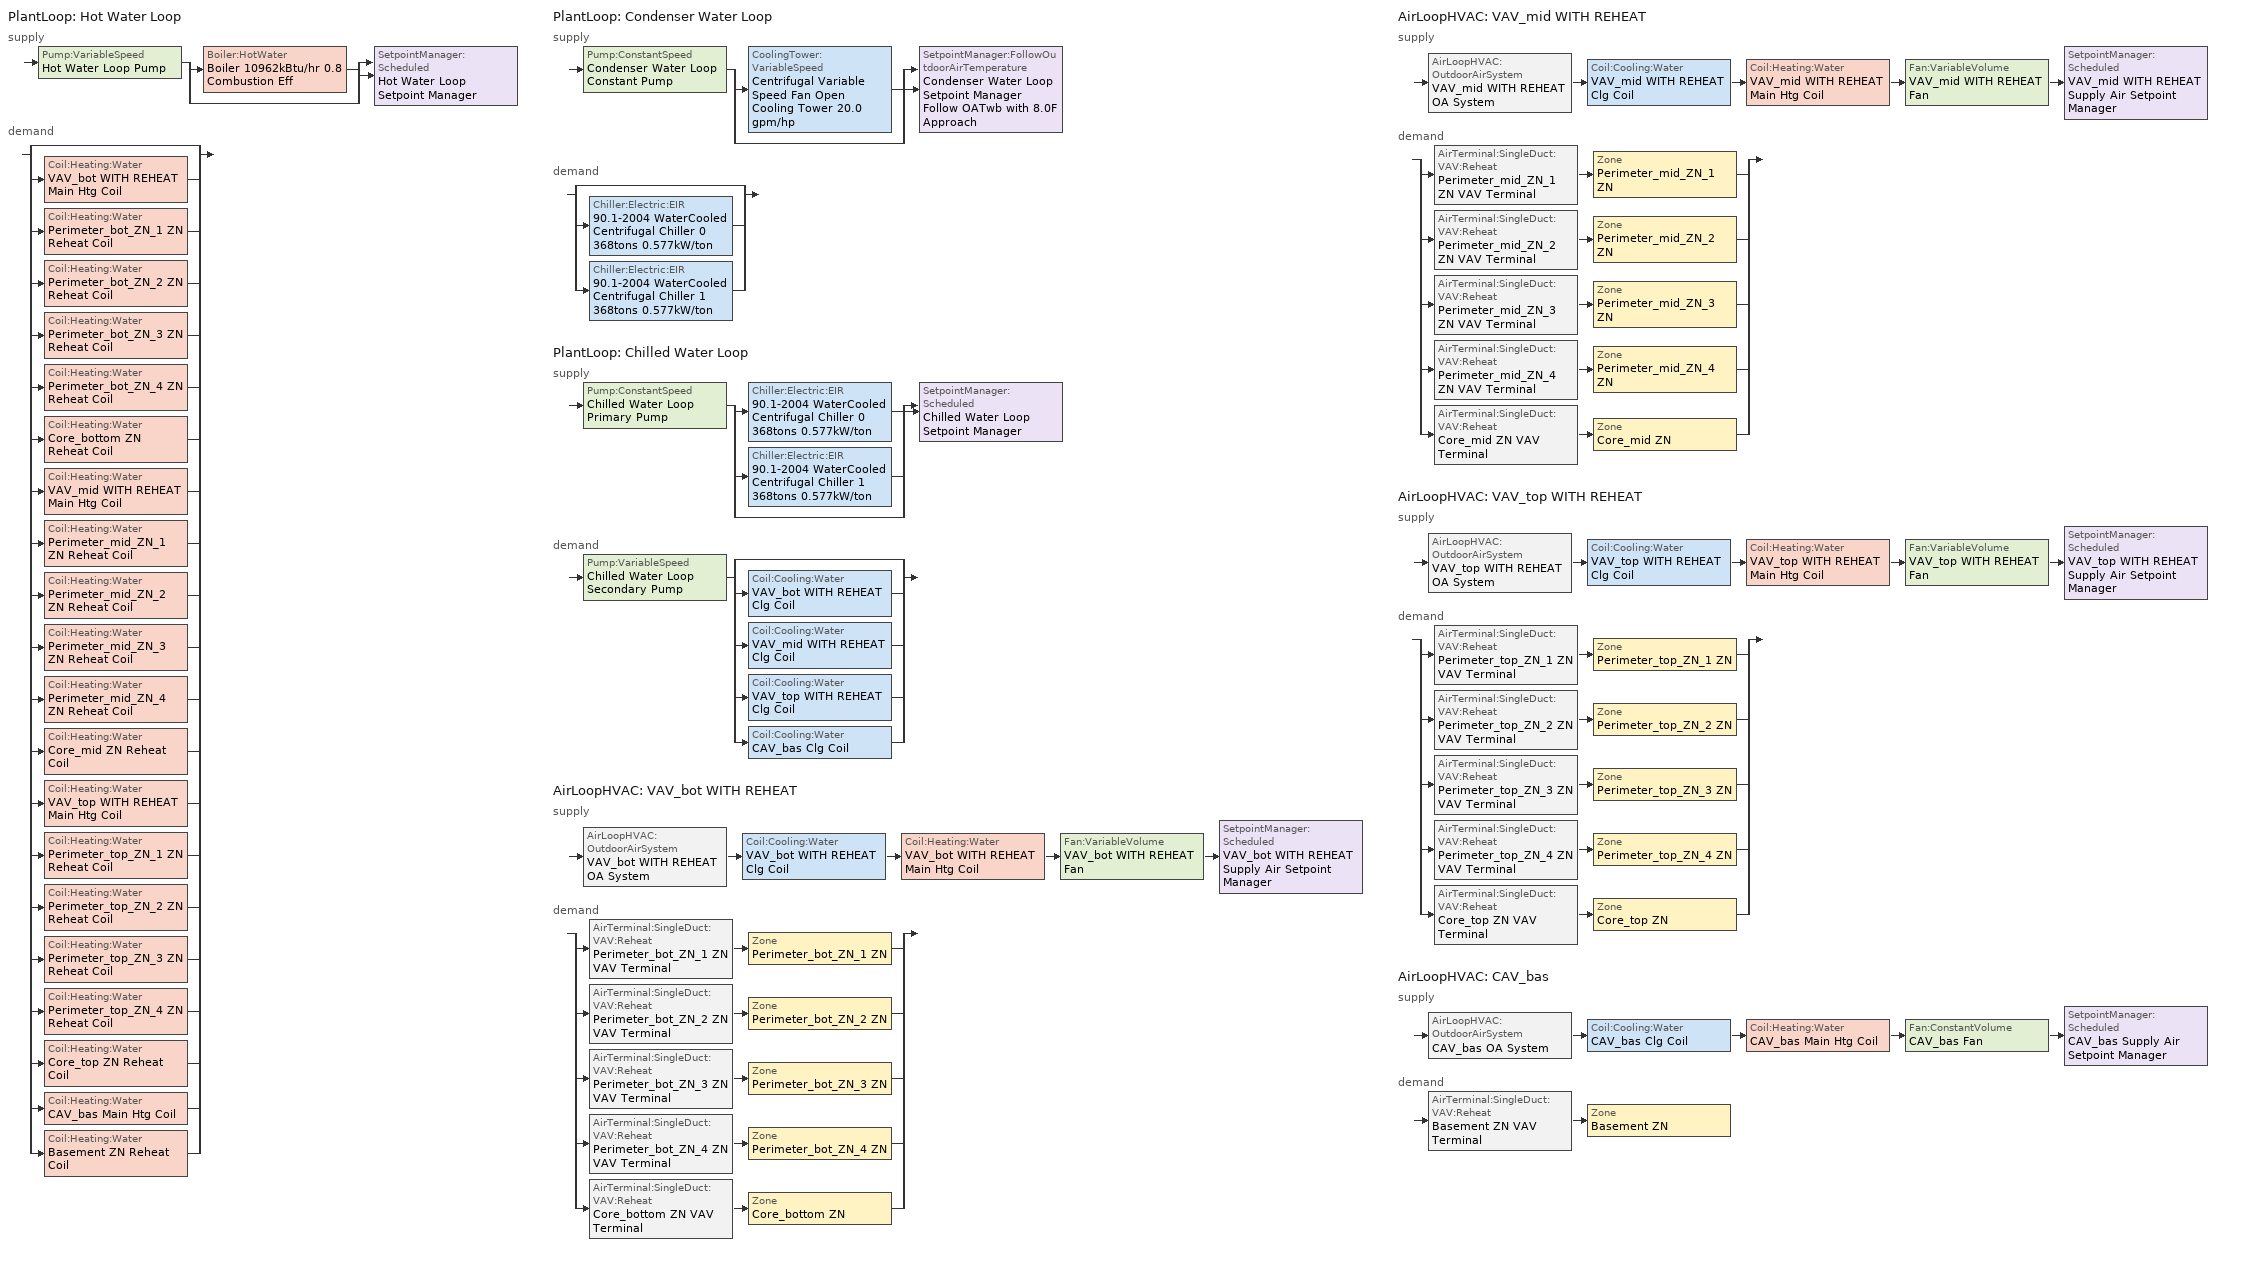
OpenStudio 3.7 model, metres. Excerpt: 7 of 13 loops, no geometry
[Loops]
PlantLoop 'Hot Water Loop'
 supply: Pump:VariableSpeed 'Hot Water Loop Pump' > split
  | Boiler:HotWater 'Boiler 10962kBtu/hr 0.8 Combustion Eff'
  | bypass
  join > SetpointManager:Scheduled 'Hot Water Loop Setpoint Manager'
 demand: split
  | bypass
  | Coil:Heating:Water 'VAV_bot WITH REHEAT Main Htg Coil'
  | Coil:Heating:Water 'Perimeter_bot_ZN_1 ZN Reheat Coil'
  | Coil:Heating:Water 'Perimeter_bot_ZN_2 ZN Reheat Coil'
  | Coil:Heating:Water 'Perimeter_bot_ZN_3 ZN Reheat Coil'
  | Coil:Heating:Water 'Perimeter_bot_ZN_4 ZN Reheat Coil'
  | Coil:Heating:Water 'Core_bottom ZN Reheat Coil'
  | Coil:Heating:Water 'VAV_mid WITH REHEAT Main Htg Coil'
  | Coil:Heating:Water 'Perimeter_mid_ZN_1 ZN Reheat Coil'
  | Coil:Heating:Water 'Perimeter_mid_ZN_2 ZN Reheat Coil'
  | Coil:Heating:Water 'Perimeter_mid_ZN_3 ZN Reheat Coil'
  | Coil:Heating:Water 'Perimeter_mid_ZN_4 ZN Reheat Coil'
  | Coil:Heating:Water 'Core_mid ZN Reheat Coil'
  | Coil:Heating:Water 'VAV_top WITH REHEAT Main Htg Coil'
  | Coil:Heating:Water 'Perimeter_top_ZN_1 ZN Reheat Coil'
  | Coil:Heating:Water 'Perimeter_top_ZN_2 ZN Reheat Coil'
  | Coil:Heating:Water 'Perimeter_top_ZN_3 ZN Reheat Coil'
  | Coil:Heating:Water 'Perimeter_top_ZN_4 ZN Reheat Coil'
  | Coil:Heating:Water 'Core_top ZN Reheat Coil'
  | Coil:Heating:Water 'CAV_bas Main Htg Coil'
  | Coil:Heating:Water 'Basement ZN Reheat Coil'
PlantLoop 'Condenser Water Loop'
 supply: Pump:ConstantSpeed 'Condenser Water Loop Constant Pump' > split
  | CoolingTower:VariableSpeed 'Centrifugal Variable Speed Fan Open Cooling Tower 20.0 gpm/hp'
  | bypass
  join > SetpointManager:FollowOutdoorAirTemperature 'Condenser Water Loop Setpoint Manager Follow OATwb with 8.0F Approach'
 demand: split
  | bypass
  | Chiller:Electric:EIR '90.1-2004 WaterCooled  Centrifugal Chiller 0 368tons 0.577kW/ton'
  | Chiller:Electric:EIR '90.1-2004 WaterCooled  Centrifugal Chiller 1 368tons 0.577kW/ton'
PlantLoop 'Chilled Water Loop'
 supply: Pump:ConstantSpeed 'Chilled Water Loop Primary Pump' > split
  | Chiller:Electric:EIR '90.1-2004 WaterCooled  Centrifugal Chiller 0 368tons 0.577kW/ton'
  | Chiller:Electric:EIR '90.1-2004 WaterCooled  Centrifugal Chiller 1 368tons 0.577kW/ton'
  | bypass
  join > SetpointManager:Scheduled 'Chilled Water Loop Setpoint Manager'
 demand: Pump:VariableSpeed 'Chilled Water Loop Secondary Pump' > split
  | bypass
  | Coil:Cooling:Water 'VAV_bot WITH REHEAT Clg Coil'
  | Coil:Cooling:Water 'VAV_mid WITH REHEAT Clg Coil'
  | Coil:Cooling:Water 'VAV_top WITH REHEAT Clg Coil'
  | Coil:Cooling:Water 'CAV_bas Clg Coil'
AirLoopHVAC 'VAV_bot WITH REHEAT'
 supply: AirLoopHVAC:OutdoorAirSystem 'VAV_bot WITH REHEAT OA System' > Coil:Cooling:Water 'VAV_bot WITH REHEAT Clg Coil' > Coil:Heating:Water 'VAV_bot WITH REHEAT Main Htg Coil' > Fan:VariableVolume 'VAV_bot WITH REHEAT Fan' > SetpointManager:Scheduled 'VAV_bot WITH REHEAT Supply Air Setpoint Manager'
 demand: split
  | AirTerminal:SingleDuct:VAV:Reheat 'Perimeter_bot_ZN_1 ZN VAV Terminal' > Zone 'Perimeter_bot_ZN_1 ZN'
  | AirTerminal:SingleDuct:VAV:Reheat 'Perimeter_bot_ZN_2 ZN VAV Terminal' > Zone 'Perimeter_bot_ZN_2 ZN'
  | AirTerminal:SingleDuct:VAV:Reheat 'Perimeter_bot_ZN_3 ZN VAV Terminal' > Zone 'Perimeter_bot_ZN_3 ZN'
  | AirTerminal:SingleDuct:VAV:Reheat 'Perimeter_bot_ZN_4 ZN VAV Terminal' > Zone 'Perimeter_bot_ZN_4 ZN'
  | AirTerminal:SingleDuct:VAV:Reheat 'Core_bottom ZN VAV Terminal' > Zone 'Core_bottom ZN'
AirLoopHVAC 'VAV_mid WITH REHEAT'
 supply: AirLoopHVAC:OutdoorAirSystem 'VAV_mid WITH REHEAT OA System' > Coil:Cooling:Water 'VAV_mid WITH REHEAT Clg Coil' > Coil:Heating:Water 'VAV_mid WITH REHEAT Main Htg Coil' > Fan:VariableVolume 'VAV_mid WITH REHEAT Fan' > SetpointManager:Scheduled 'VAV_mid WITH REHEAT Supply Air Setpoint Manager'
 demand: split
  | AirTerminal:SingleDuct:VAV:Reheat 'Perimeter_mid_ZN_1 ZN VAV Terminal' > Zone 'Perimeter_mid_ZN_1 ZN'
  | AirTerminal:SingleDuct:VAV:Reheat 'Perimeter_mid_ZN_2 ZN VAV Terminal' > Zone 'Perimeter_mid_ZN_2 ZN'
  | AirTerminal:SingleDuct:VAV:Reheat 'Perimeter_mid_ZN_3 ZN VAV Terminal' > Zone 'Perimeter_mid_ZN_3 ZN'
  | AirTerminal:SingleDuct:VAV:Reheat 'Perimeter_mid_ZN_4 ZN VAV Terminal' > Zone 'Perimeter_mid_ZN_4 ZN'
  | AirTerminal:SingleDuct:VAV:Reheat 'Core_mid ZN VAV Terminal' > Zone 'Core_mid ZN'
AirLoopHVAC 'VAV_top WITH REHEAT'
 supply: AirLoopHVAC:OutdoorAirSystem 'VAV_top WITH REHEAT OA System' > Coil:Cooling:Water 'VAV_top WITH REHEAT Clg Coil' > Coil:Heating:Water 'VAV_top WITH REHEAT Main Htg Coil' > Fan:VariableVolume 'VAV_top WITH REHEAT Fan' > SetpointManager:Scheduled 'VAV_top WITH REHEAT Supply Air Setpoint Manager'
 demand: split
  | AirTerminal:SingleDuct:VAV:Reheat 'Perimeter_top_ZN_1 ZN VAV Terminal' > Zone 'Perimeter_top_ZN_1 ZN'
  | AirTerminal:SingleDuct:VAV:Reheat 'Perimeter_top_ZN_2 ZN VAV Terminal' > Zone 'Perimeter_top_ZN_2 ZN'
  | AirTerminal:SingleDuct:VAV:Reheat 'Perimeter_top_ZN_3 ZN VAV Terminal' > Zone 'Perimeter_top_ZN_3 ZN'
  | AirTerminal:SingleDuct:VAV:Reheat 'Perimeter_top_ZN_4 ZN VAV Terminal' > Zone 'Perimeter_top_ZN_4 ZN'
  | AirTerminal:SingleDuct:VAV:Reheat 'Core_top ZN VAV Terminal' > Zone 'Core_top ZN'
AirLoopHVAC 'CAV_bas'
 supply: AirLoopHVAC:OutdoorAirSystem 'CAV_bas OA System' > Coil:Cooling:Water 'CAV_bas Clg Coil' > Coil:Heating:Water 'CAV_bas Main Htg Coil' > Fan:ConstantVolume 'CAV_bas Fan' > SetpointManager:Scheduled 'CAV_bas Supply Air Setpoint Manager'
 demand: AirTerminal:SingleDuct:VAV:Reheat 'Basement ZN VAV Terminal' > Zone 'Basement ZN'
[Sizing:Zone] Zone Cooling Design Supply Air Temperature Input Method=SupplyAirTemperature; Zone Cooling Design Supply Air Temperature {C}=12.7778; Zone Cooling Design Supply Air Temperature Difference {deltaC}=11.11; Zone Heating Design Supply Air Temperature Input Method=SupplyAirTemperature; Zone Heating Design Supply Air Temperature {C}=40; Zone Heating Design Supply Air Temperature Difference {deltaC}=11.11; Zone Cooling Design Supply Air Humidity Ratio {kg-H2O/kg-air}=0.0085; Zone Heating Design Supply Air Humidity Ratio {kg-H2O/kg-air}=0.008; Cooling Design Air Flow Method=DesignDayWithLimit; Heating Design Air Flow Method=DesignDay; Account for Dedicated Outdoor Air System=No; Dedicated Outdoor Air System Control Strategy=NeutralSupplyAir; Dedicated Outdoor Air Low Setpoint Temperature for Design {C}=autosize; Dedicated Outdoor Air High Setpoint Temperature for Design {C}=autosize; Zone Load Sizing Method=Sensible Load Only No Latent Load; Zone Latent Cooling Design Supply Air Humidity Ratio Input Method=HumidityRatioDifference; Zone Cooling Design Supply Air Humidity Ratio Difference {kgWater/kgDryAir}=0.005; Zone Latent Heating Design Supply Air Humidity Ratio Input Method=HumidityRatioDifference; Zone Humidification Design Supply Air Humidity Ratio Difference {kgWater/kgDryAir}=0.005; Design Minimum Zone Ventilation Efficiency=0.6
Core_bottom ZN; Core_mid ZN; Core_top ZN; Perimeter_bot_ZN_1 ZN; Perimeter_bot_ZN_2 ZN; Perimeter_bot_ZN_3 ZN; Perimeter_bot_ZN_4 ZN; Perimeter_mid_ZN_1 ZN; Perimeter_mid_ZN_2 ZN; Perimeter_mid_ZN_3 ZN; Perimeter_mid_ZN_4 ZN; Perimeter_top_ZN_1 ZN; Perimeter_top_ZN_2 ZN; Perimeter_top_ZN_3 ZN; Perimeter_top_ZN_4 ZN
[Zone equipment]
Basement ZN: Basement ZN VAV Terminal
Core_bottom ZN: Core_bottom ZN VAV Terminal
Core_mid ZN: Core_mid ZN VAV Terminal
Core_top ZN: Core_top ZN VAV Terminal
Perimeter_bot_ZN_1 ZN: Perimeter_bot_ZN_1 ZN VAV Terminal
Perimeter_bot_ZN_2 ZN: Perimeter_bot_ZN_2 ZN VAV Terminal
Perimeter_bot_ZN_3 ZN: Perimeter_bot_ZN_3 ZN VAV Terminal
Perimeter_bot_ZN_4 ZN: Perimeter_bot_ZN_4 ZN VAV Terminal
Perimeter_mid_ZN_1 ZN: Perimeter_mid_ZN_1 ZN VAV Terminal
Perimeter_mid_ZN_2 ZN: Perimeter_mid_ZN_2 ZN VAV Terminal
Perimeter_mid_ZN_3 ZN: Perimeter_mid_ZN_3 ZN VAV Terminal
Perimeter_mid_ZN_4 ZN: Perimeter_mid_ZN_4 ZN VAV Terminal
Perimeter_top_ZN_1 ZN: Perimeter_top_ZN_1 ZN VAV Terminal
Perimeter_top_ZN_2 ZN: Perimeter_top_ZN_2 ZN VAV Terminal
Perimeter_top_ZN_3 ZN: Perimeter_top_ZN_3 ZN VAV Terminal
Perimeter_top_ZN_4 ZN: Perimeter_top_ZN_4 ZN VAV Terminal
[PlantLoop] Glycol Concentration=0; Plant Loop Volume {m3}=Autocalculate; Load Distribution Scheme=Optimal
Name | Fluid Type | Minimum Loop Temperature {C} | Maximum Loop Temperature {C} | Common Pipe Simulation
Hot Water Loop | Water | 10
Condenser Water Loop |  | 5 | 80
Chilled Water Loop |  | 1 | 40 | CommonPipe
[Sizing:Plant]
Name | Loop Type | Design Loop Exit Temperature {C} | Loop Design Temperature Difference {deltaC} | Sizing Option | Zone Timesteps in Averaging Window | Coincident Sizing Factor Mode
Hot Water Loop | Heating | 82.2222 | 11.1111 | NonCoincident | 1 | None
Condenser Water Loop | Condenser | 29.4444 | 5.55556 | Coincident | 6 | GlobalCoolingSizingFactor
Chilled Water Loop | Cooling | 6.66667 | 5.61111 | NonCoincident | 1 | None
[SetpointManager:Scheduled] Control Variable=Temperature
Name | Schedule | Setpoint Node or NodeList
Hot Water Loop Setpoint Manager | Hot Water Loop Temp - 180F | Hot Water Loop Supply Outlet Node
Chilled Water Loop Setpoint Manager | Chilled Water Loop Temp - 44F | Chilled Water Loop Supply Outlet Node
VAV_bot WITH REHEAT Supply Air Setpoint Manager | Supply Air Temp - 55.0F | VAV_bot WITH REHEAT Supply Outlet Node
VAV_mid WITH REHEAT Supply Air Setpoint Manager | Supply Air Temp - 55.0F | VAV_mid WITH REHEAT Supply Outlet Node
VAV_top WITH REHEAT Supply Air Setpoint Manager | Supply Air Temp - 55.0F | VAV_top WITH REHEAT Supply Outlet Node
CAV_bas Supply Air Setpoint Manager | Supply Air Temp - 55.0F | CAV_bas Supply Outlet Node
[Pump:VariableSpeed] Motor Efficiency=0.924; Coefficient 1 of the Part Load Performance Curve=0; Coefficient 2 of the Part Load Performance Curve=3.2485; Coefficient 3 of the Part Load Performance Curve=-4.7443; Coefficient 4 of the Part Load Performance Curve=2.5294; Pump Control Type=Intermittent; Skin Loss Radiative Fraction=0.5; Design Power Sizing Method=PowerPerFlowPerPressure; Design Electric Power per Unit Flow Rate {W/(m3/s)}=348701.1; Design Shaft Power per Unit Flow Rate per Unit Head {W-s/m3-Pa}=1.28205; Design Minimum Flow Rate Fraction=0
Name | Rated Pump Head {Pa} | Fraction of Motor Inefficiencies to Fluid Stream
Hot Water Loop Pump | 179344
Chilled Water Loop Secondary Pump | 134508 | 0
[Boiler:HotWater]
Boiler 10962kBtu/hr 0.8 Combustion Eff: Fuel Type=NaturalGas; Nominal Thermal Efficiency=0.793; Efficiency Curve Temperature Evaluation Variable=LeavingBoiler; Normalized Boiler Efficiency Curve=Boiler with No Minimum Turndown; Minimum Part Load Ratio=0; Maximum Part Load Ratio=1.2; Optimum Part Load Ratio=1; Water Outlet Upper Temperature Limit {C}=95; Boiler Flow Mode=LeavingSetpointModulated; On Cycle Parasitic Electric Load {W}=0; Off Cycle Parasitic Fuel Load {W}=0; Sizing Factor=1
[SetpointManager:FollowOutdoorAirTemperature]
Condenser Water Loop Setpoint Manager Follow OATwb with 8.0F Approach: Control Variable=Temperature; Reference Temperature Type=OutdoorAirWetBulb; Offset Temperature Difference {deltaC}=4.44444; Maximum Setpoint Temperature {C}=29.4444; Minimum Setpoint Temperature {C}=21.1111; Setpoint Node or NodeList=Condenser Water Loop Supply Outlet Node
[Pump:ConstantSpeed] Rated Flow Rate {m3/s}=autosize; Rated Power Consumption {W}=autosize; Fraction of Motor Inefficiencies to Fluid Stream=0; Pump Control Type=Intermittent; Design Power Sizing Method=PowerPerFlowPerPressure; Design Electric Power per Unit Flow Rate {W/(m3/s)}=348701.1; Design Shaft Power per Unit Flow Rate per Unit Head {W-s/m3-Pa}=1.28205
Name | Rated Pump Head {Pa} | Motor Efficiency
Condenser Water Loop Constant Pump | 148557 | 0.93
Chilled Water Loop Primary Pump | 44836 | 0.895
[CoolingTower:VariableSpeed]
Centrifugal Variable Speed Fan Open Cooling Tower 20.0 gpm/hp: Model Type=CoolToolsCrossFlow; Design Inlet Air Wet-Bulb Temperature {C}=25; Design Approach Temperature {deltaC}=4.44444; Design Range Temperature {deltaC}=5.55556; Design Water Flow Rate {m3/s}=autosize; Design Air Flow Rate {m3/s}=autosize; Design Fan Power {W}=83081.9; Fan Power Ratio Function of Air Flow Rate Ratio Curve=VSD-TWR-FAN-FPLR; Minimum Air Flow Rate Ratio=0.2; Fraction of Tower Capacity in Free Convection Regime=0.125; Basin Heater Capacity {W/K}=0; Basin Heater Setpoint Temperature {C}=2; Evaporation Loss Mode=SaturatedExit; Evaporation Loss Factor {percent/K}=0.2; Drift Loss Percent {percent}=0.008; Blowdown Calculation Mode=ConcentrationRatio; Blowdown Concentration Ratio=3; Number of Cells=2; Sizing Factor=1
[Chiller:Electric:EIR] Reference Capacity {W}=Autosize; Reference COP {W/W}=6.1; Reference Leaving Chilled Water Temperature {C}=6.66667; Reference Entering Condenser Fluid Temperature {C}=35; Reference Chilled Water Flow Rate {m3/s}=Autosize; Cooling Capacity Function of Temperature Curve=WaterCooled_Centrifugal_Chiller_GT150_2004_CAPFT; Electric Input to Cooling Output Ratio Function of Temperature Curve=WaterCooled_Centrifugal_Chiller_GT150_2004_EIRFT; Electric Input to Cooling Output Ratio Function of Part Load Ratio Curve=ChlrWtrCentPathAAllEIRRatio_fQRatio; Minimum Part Load Ratio=0.15; Maximum Part Load Ratio=1; Optimum Part Load Ratio=1; Minimum Unloading Ratio=0.25; Condenser Type=WaterCooled; Leaving Chilled Water Lower Temperature Limit {C}=2.22222; Chiller Flow Mode=ConstantFlow; Design Heat Recovery Water Flow Rate {m3/s}=Autosize; Sizing Factor=0.5; Basin Heater Capacity {W/K}=0; Basin Heater Setpoint Temperature {C}=10; Condenser Heat Recovery Relative Capacity Fraction=1
90.1-2004 WaterCooled  Centrifugal Chiller 0 368tons 0.577kW/ton; 90.1-2004 WaterCooled  Centrifugal Chiller 1 368tons 0.577kW/ton
[AirLoopHVAC] Availability Schedule=OfficeLarge HVACOperationSchd; Design Supply Air Flow Rate {m3/s}=autosize; Design Return Air Flow Fraction of Supply Air Flow=1
VAV_bot WITH REHEAT; VAV_mid WITH REHEAT; VAV_top WITH REHEAT; CAV_bas
[Sizing:System] Type of Load to Size On=Sensible; Preheat Design Temperature {C}=7.22222; Preheat Design Humidity Ratio {kg-H2O/kg-Air}=0.008; Precool Design Temperature {C}=12.7778; Precool Design Humidity Ratio {kg-H2O/kg-Air}=0.008; Central Cooling Design Supply Air Temperature {C}=12.7778; Sizing Option=Coincident; 100% Outdoor Air in Cooling=No; 100% Outdoor Air in Heating=No; Central Cooling Design Supply Air Humidity Ratio {kg-H2O/kg-Air}=0.0085; Central Heating Design Supply Air Humidity Ratio {kg-H2O/kg-Air}=0.008; Cooling Design Air Flow Method=DesignDay; Heating Design Air Flow Method=DesignDay; System Outdoor Air Method=ZoneSum; Zone Maximum Outdoor Air Fraction=1; Cooling Supply Air Flow Rate Per Floor Area {m3/s-m2}=0.00996765; Cooling Fraction of Autosized Cooling Supply Air Flow Rate=1; Cooling Supply Air Flow Rate Per Unit Cooling Capacity {m3/s-W}=3.94755e-05; Heating Supply Air Flow Rate Per Floor Area {m3/s-m2}=0.00996765; Heating Fraction of Autosized Heating Supply Air Flow Rate=1; Heating Fraction of Autosized Cooling Supply Air Flow Rate=1; Heating Supply Air Flow Rate Per Unit Heating Capacity {m3/s-W}=3.15882e-05; Cooling Design Capacity Method=CoolingDesignCapacity; Cooling Design Capacity {W}=autosize; Cooling Design Capacity Per Floor Area {W/m2}=234.7; Fraction of Autosized Cooling Design Capacity=1; Heating Design Capacity Method=HeatingDesignCapacity; Heating Design Capacity {W}=autosize; Heating Design Capacity Per Floor Area {W/m2}=157; Fraction of Autosized Heating Design Capacity=1; Central Cooling Capacity Control Method=OnOff; Occupant Diversity=autosize
Name | Design Outdoor Air Flow Rate {m3/s} | Central Heating Maximum System Air Flow Ratio | Central Heating Design Supply Air Temperature {C}
VAV_bot WITH REHEAT; VAV_top WITH REHEAT | 2.98611 | 0.3 | 12.7778
VAV_mid WITH REHEAT | 29.8611 | 0.3 | 12.7778
CAV_bas | Autosize | 1 | 16.6667
[Fan:VariableVolume] Availability Schedule=Always On Discrete; Pressure Rise {Pa}=1389.92; Maximum Flow Rate {m3/s}=Autosize; Fan Power Minimum Flow Rate Input Method=Fraction; Fan Power Minimum Flow Fraction=0.25; Fan Power Minimum Air Flow Rate {m3/s}=0; Motor In Airstream Fraction=1; Fan Power Coefficient 1=0.04076; Fan Power Coefficient 2=0.0881; Fan Power Coefficient 3=-0.0729; Fan Power Coefficient 4=0.9437; Fan Power Coefficient 5=0
Name | Fan Total Efficiency | Motor Efficiency
VAV_bot WITH REHEAT Fan | 0.6045 | 0.93
VAV_mid WITH REHEAT Fan | 0.6175 | 0.95
VAV_top WITH REHEAT Fan | 0.6006 | 0.924
[Coil:Heating:Water] Availability Schedule=Always On Discrete; Rated Inlet Water Temperature {C}=82.2222; Rated Outlet Water Temperature {C}=71.1111
Name | Rated Inlet Air Temperature {C} | Rated Outlet Air Temperature {C}
VAV_bot WITH REHEAT Main Htg Coil; VAV_mid WITH REHEAT Main Htg Coil; VAV_top WITH REHEAT Main Htg Coil | 7.22222 | 12.7778
Perimeter_bot_ZN_1 ZN Reheat Coil; Perimeter_bot_ZN_2 ZN Reheat Coil; Perimeter_bot_ZN_3 ZN Reheat Coil; Perimeter_bot_ZN_4 ZN Reheat Coil; Core_bottom ZN Reheat Coil; Perimeter_mid_ZN_1 ZN Reheat Coil; Perimeter_mid_ZN_2 ZN Reheat Coil; Perimeter_mid_ZN_3 ZN Reheat Coil; Perimeter_mid_ZN_4 ZN Reheat Coil; Core_mid ZN Reheat Coil; Perimeter_top_ZN_1 ZN Reheat Coil; Perimeter_top_ZN_2 ZN Reheat Coil; Perimeter_top_ZN_3 ZN Reheat Coil; Perimeter_top_ZN_4 ZN Reheat Coil; Core_top ZN Reheat Coil | 12.7778 | 40
CAV_bas Main Htg Coil | 7.22222 | 16.6667
Basement ZN Reheat Coil | 16.6667 | 50
[Controller:WaterCoil] Minimum Actuated Flow {m3/s}=0
Name | Water Coil | Action | Controller Convergence Tolerance {deltaC}
VAV_bot WITH REHEAT Main Htg Coil Controller | VAV_bot WITH REHEAT Main Htg Coil | Normal | 0.0001
VAV_bot WITH REHEAT Clg Coil Controller | VAV_bot WITH REHEAT Clg Coil | Reverse
Perimeter_bot_ZN_1 ZN Reheat Coil Controller | Perimeter_bot_ZN_1 ZN Reheat Coil | Normal | 0.0001
Perimeter_bot_ZN_2 ZN Reheat Coil Controller | Perimeter_bot_ZN_2 ZN Reheat Coil | Normal | 0.0001
Perimeter_bot_ZN_3 ZN Reheat Coil Controller | Perimeter_bot_ZN_3 ZN Reheat Coil | Normal | 0.0001
Perimeter_bot_ZN_4 ZN Reheat Coil Controller | Perimeter_bot_ZN_4 ZN Reheat Coil | Normal | 0.0001
Core_bottom ZN Reheat Coil Controller | Core_bottom ZN Reheat Coil | Normal | 0.0001
VAV_mid WITH REHEAT Main Htg Coil Controller | VAV_mid WITH REHEAT Main Htg Coil | Normal | 0.0001
VAV_mid WITH REHEAT Clg Coil Controller | VAV_mid WITH REHEAT Clg Coil | Reverse
Perimeter_mid_ZN_1 ZN Reheat Coil Controller | Perimeter_mid_ZN_1 ZN Reheat Coil | Normal | 0.0001
Perimeter_mid_ZN_2 ZN Reheat Coil Controller | Perimeter_mid_ZN_2 ZN Reheat Coil | Normal | 0.0001
Perimeter_mid_ZN_3 ZN Reheat Coil Controller | Perimeter_mid_ZN_3 ZN Reheat Coil | Normal | 0.0001
Perimeter_mid_ZN_4 ZN Reheat Coil Controller | Perimeter_mid_ZN_4 ZN Reheat Coil | Normal | 0.0001
Core_mid ZN Reheat Coil Controller | Core_mid ZN Reheat Coil | Normal | 0.0001
VAV_top WITH REHEAT Main Htg Coil Controller | VAV_top WITH REHEAT Main Htg Coil | Normal | 0.0001
VAV_top WITH REHEAT Clg Coil Controller | VAV_top WITH REHEAT Clg Coil | Reverse
Perimeter_top_ZN_1 ZN Reheat Coil Controller | Perimeter_top_ZN_1 ZN Reheat Coil | Normal | 0.0001
Perimeter_top_ZN_2 ZN Reheat Coil Controller | Perimeter_top_ZN_2 ZN Reheat Coil | Normal | 0.0001
Perimeter_top_ZN_3 ZN Reheat Coil Controller | Perimeter_top_ZN_3 ZN Reheat Coil | Normal | 0.0001
Perimeter_top_ZN_4 ZN Reheat Coil Controller | Perimeter_top_ZN_4 ZN Reheat Coil | Normal | 0.0001
Core_top ZN Reheat Coil Controller | Core_top ZN Reheat Coil | Normal | 0.0001
CAV_bas Main Htg Coil Controller | CAV_bas Main Htg Coil | Normal | 0.0001
CAV_bas Clg Coil Controller | CAV_bas Clg Coil | Reverse
Basement ZN Reheat Coil Controller | Basement ZN Reheat Coil | Normal | 0.0001
[Coil:Cooling:Water] Availability Schedule=Always On Discrete; Design Inlet Water Temperature {C}=Autosize; Heat Exchanger Configuration=CrossFlow
VAV_bot WITH REHEAT Clg Coil; VAV_mid WITH REHEAT Clg Coil; VAV_top WITH REHEAT Clg Coil; CAV_bas Clg Coil
[Controller:OutdoorAir] Minimum Outdoor Air Flow Rate {m3/s}=autosize; Maximum Outdoor Air Flow Rate {m3/s}=Autosize; Economizer Control Type=NoEconomizer; Economizer Control Action Type=ModulateFlow; Economizer Maximum Limit Dry-Bulb Temperature {C}=12.7778; Economizer Maximum Limit Enthalpy {J/kg}=64000; Lockout Type=LockoutWithHeating; Minimum Limit Type=FixedMinimum; High Humidity Control=No; Heat Recovery Bypass Control Type=BypassWhenWithinEconomizerLimits; Economizer Operation Staging=InterlockedWithMechanicalCooling
Name | Minimum Outdoor Air Schedule | Controller Mechanical Ventilation | Minimum Fraction of Outdoor Air Schedule
VAV_bot WITH REHEAT OA Controller | OfficeLarge MinOA_MotorizedDamper_Sched | VAV_bot WITH REHEAT Vent Controller
VAV_mid WITH REHEAT OA Controller | OfficeLarge MinOA_MotorizedDamper_Sched | VAV_mid WITH REHEAT Vent Controller
VAV_top WITH REHEAT OA Controller | OfficeLarge MinOA_MotorizedDamper_Sched | VAV_top WITH REHEAT Vent Controller
CAV_bas OA Controller | OfficeLarge HVACOperationSchd | CAV_bas Vent Controller | OfficeLarge MinOA_MotorizedDamper_Sched
[Controller:MechanicalVentilation] Availability Schedule=Always On Discrete; System Outdoor Air Method=ZoneSum
VAV_bot WITH REHEAT Vent Controller; VAV_mid WITH REHEAT Vent Controller; VAV_top WITH REHEAT Vent Controller; CAV_bas Vent Controller
[AirLoopHVAC:OutdoorAirSystem]
Name | Controller
VAV_bot WITH REHEAT OA System | VAV_bot WITH REHEAT OA Controller
VAV_mid WITH REHEAT OA System | VAV_mid WITH REHEAT OA Controller
VAV_top WITH REHEAT OA System | VAV_top WITH REHEAT OA Controller
CAV_bas OA System | CAV_bas OA Controller
[AirTerminal:SingleDuct:VAV:Reheat] Availability Schedule=Always On Discrete; Maximum Air Flow Rate {m3/s}=AutoSize; Zone Minimum Air Flow Input Method=Constant; Fixed Minimum Air Flow Rate {m3/s}=0; Maximum Hot Water or Steam Flow Rate {m3/s}=AutoSize; Minimum Hot Water or Steam Flow Rate {m3/s}=0; Convergence Tolerance=0.001; Damper Heating Action=Normal; Control For Outdoor Air=No
Name | Constant Minimum Air Flow Fraction | Reheat Coil | Maximum Flow per Zone Floor Area During Reheat {m3/s-m2} | Maximum Flow Fraction During Reheat | Maximum Reheat Air Temperature {C}
Perimeter_bot_ZN_1 ZN VAV Terminal | 0.3 | Perimeter_bot_ZN_1 ZN Reheat Coil | AutoSize | AutoSize | 40
Perimeter_bot_ZN_2 ZN VAV Terminal | 0.3 | Perimeter_bot_ZN_2 ZN Reheat Coil | AutoSize | AutoSize | 40
Perimeter_bot_ZN_3 ZN VAV Terminal | 0.3 | Perimeter_bot_ZN_3 ZN Reheat Coil | AutoSize | AutoSize | 40
Perimeter_bot_ZN_4 ZN VAV Terminal | 0.3 | Perimeter_bot_ZN_4 ZN Reheat Coil | AutoSize | AutoSize | 40
Core_bottom ZN VAV Terminal | 0.344876 | Core_bottom ZN Reheat Coil | AutoSize | AutoSize | 40
Perimeter_mid_ZN_1 ZN VAV Terminal | 0.3 | Perimeter_mid_ZN_1 ZN Reheat Coil | AutoSize | AutoSize | 40
Perimeter_mid_ZN_2 ZN VAV Terminal | 0.3 | Perimeter_mid_ZN_2 ZN Reheat Coil | AutoSize | AutoSize | 40
Perimeter_mid_ZN_3 ZN VAV Terminal | 0.3 | Perimeter_mid_ZN_3 ZN Reheat Coil | AutoSize | AutoSize | 40
Perimeter_mid_ZN_4 ZN VAV Terminal | 0.3 | Perimeter_mid_ZN_4 ZN Reheat Coil | AutoSize | AutoSize | 40
Core_mid ZN VAV Terminal | 0.376065 | Core_mid ZN Reheat Coil | AutoSize | AutoSize | 40
Perimeter_top_ZN_1 ZN VAV Terminal | 0.3 | Perimeter_top_ZN_1 ZN Reheat Coil | AutoSize | AutoSize | 40
Perimeter_top_ZN_2 ZN VAV Terminal | 0.3 | Perimeter_top_ZN_2 ZN Reheat Coil | AutoSize | AutoSize | 40
Perimeter_top_ZN_3 ZN VAV Terminal | 0.3 | Perimeter_top_ZN_3 ZN Reheat Coil | AutoSize | AutoSize | 40
Perimeter_top_ZN_4 ZN VAV Terminal | 0.3 | Perimeter_top_ZN_4 ZN Reheat Coil | AutoSize | AutoSize | 40
Core_top ZN VAV Terminal | 0.382616 | Core_top ZN Reheat Coil | AutoSize | AutoSize | 40
Basement ZN VAV Terminal | 0.3 | Basement ZN Reheat Coil | 0 | 0.5 | 50
[Fan:ConstantVolume]
CAV_bas Fan: Availability Schedule=Always On Discrete; Fan Total Efficiency=0.56875; Pressure Rise {Pa}=622.722; Maximum Flow Rate {m3/s}=AutoSize; Motor Efficiency=0.875; Motor In Airstream Fraction=1
[EnergyManagementSystem:Program]
ems_VAV_bot_WITH_REHEAT_OptimumStartProg0: IF DaylightSavings==0 && DayOfWeek>1 && Hour==5 && OAT_1<23.9 && OAT_1>1.7; SET ems_VAV_bot_WITH_REHEAT_ClgSch0 = 29.4; SET ems_VAV_bot_WITH_REHEAT_HtgSch0 = 15.6; ELSEIF DaylightSavings==0 && DayOfWeek==1 && Hour==7 && OAT_1<23.9 && OAT_1>1.7; SET ems_VAV_bot_WITH_REHEAT_ClgSch0 = 29.4; SET ems_VAV_bot_WITH_REHEAT_HtgSch0 = 15.6; ELSEIF DaylightSavings==1 && DayOfWeek>1 && Hour==4 && OAT_1<23.9 && OAT_1>1.7; SET ems_VAV_bot_WITH_REHEAT_ClgSch0 = 29.4; SET ems_VAV_bot_WITH_REHEAT_HtgSch0 = 15.6; ELSEIF DaylightSavings==1 && DayOfWeek==1 && Hour==6 && OAT_1<23.9 && OAT_1>1.7; SET ems_VAV_bot_WITH_REHEAT_ClgSch0 = 29.4; SET ems_VAV_bot_WITH_REHEAT_HtgSch0 = 15.6; ELSE; SET ems_VAV_bot_WITH_REHEAT_ClgSch0 = NULL; SET ems_VAV_bot_WITH_REHEAT_HtgSch0 = NULL; ENDIF
ems_VAV_mid_WITH_REHEAT_OptimumStartProg0: IF DaylightSavings==0 && DayOfWeek>1 && Hour==5 && OAT_2<23.9 && OAT_2>1.7; SET ems_VAV_mid_WITH_REHEAT_ClgSch0 = 29.4; SET ems_VAV_mid_WITH_REHEAT_HtgSch0 = 15.6; ELSEIF DaylightSavings==0 && DayOfWeek==1 && Hour==7 && OAT_2<23.9 && OAT_2>1.7; SET ems_VAV_mid_WITH_REHEAT_ClgSch0 = 29.4; SET ems_VAV_mid_WITH_REHEAT_HtgSch0 = 15.6; ELSEIF DaylightSavings==1 && DayOfWeek>1 && Hour==4 && OAT_2<23.9 && OAT_2>1.7; SET ems_VAV_mid_WITH_REHEAT_ClgSch0 = 29.4; SET ems_VAV_mid_WITH_REHEAT_HtgSch0 = 15.6; ELSEIF DaylightSavings==1 && DayOfWeek==1 && Hour==6 && OAT_2<23.9 && OAT_2>1.7; SET ems_VAV_mid_WITH_REHEAT_ClgSch0 = 29.4; SET ems_VAV_mid_WITH_REHEAT_HtgSch0 = 15.6; ELSE; SET ems_VAV_mid_WITH_REHEAT_ClgSch0 = NULL; SET ems_VAV_mid_WITH_REHEAT_HtgSch0 = NULL; ENDIF
ems_VAV_top_WITH_REHEAT_OptimumStartProg0: IF DaylightSavings==0 && DayOfWeek>1 && Hour==5 && OAT_3<23.9 && OAT_3>1.7; SET ems_VAV_top_WITH_REHEAT_ClgSch0 = 29.4; SET ems_VAV_top_WITH_REHEAT_HtgSch0 = 15.6; ELSEIF DaylightSavings==0 && DayOfWeek==1 && Hour==7 && OAT_3<23.9 && OAT_3>1.7; SET ems_VAV_top_WITH_REHEAT_ClgSch0 = 29.4; SET ems_VAV_top_WITH_REHEAT_HtgSch0 = 15.6; ELSEIF DaylightSavings==1 && DayOfWeek>1 && Hour==4 && OAT_3<23.9 && OAT_3>1.7; SET ems_VAV_top_WITH_REHEAT_ClgSch0 = 29.4; SET ems_VAV_top_WITH_REHEAT_HtgSch0 = 15.6; ELSEIF DaylightSavings==1 && DayOfWeek==1 && Hour==6 && OAT_3<23.9 && OAT_3>1.7; SET ems_VAV_top_WITH_REHEAT_ClgSch0 = 29.4; SET ems_VAV_top_WITH_REHEAT_HtgSch0 = 15.6; ELSE; SET ems_VAV_top_WITH_REHEAT_ClgSch0 = NULL; SET ems_VAV_top_WITH_REHEAT_HtgSch0 = NULL; ENDIF
[EnergyManagementSystem:ProgramCallingManager]
Transformer_Load_Prog_Manager: AfterPredictorAfterHVACManagers; Transformer_Load_Prog
ems_DataCenter_basement_ZN_6_ZN_PSZ_AC_Data_Center_OptimumStartCallingManager0: BeginTimestepBeforePredictor; ems_DataCenter_basement_ZN_6_ZN_PSZ_AC_Data_Center_OptimumStartProg0
ems_VAV_bot_WITH_REHEAT_OptimumStartCallingManager0: BeginTimestepBeforePredictor; ems_VAV_bot_WITH_REHEAT_OptimumStartProg0
ems_VAV_mid_WITH_REHEAT_OptimumStartCallingManager0: BeginTimestepBeforePredictor; ems_VAV_mid_WITH_REHEAT_OptimumStartProg0
ems_VAV_top_WITH_REHEAT_OptimumStartCallingManager0: BeginTimestepBeforePredictor; ems_VAV_top_WITH_REHEAT_OptimumStartProg0
[EnergyManagementSystem:OutputVariable]
Wired_LTG: EMS Variable=Wired_LTG; Type of Data in Variable=Summed; Update Frequency=ZoneTimeStep; Units=J
[ElectricLoadCenter:Transformer]
Transformer_1: Availability Schedule=Always On Discrete; Transformer Usage=PowerInFromGrid; Rated Capacity {VA}=500000; Phase=3; Conductor Material=Aluminum; Full Load Temperature Rise {C}=150; Fraction of Eddy Current Losses=0.1; Performance Input Method=NominalEfficiency; Nameplate Efficiency=0.979; Per Unit Load for Nameplate Efficiency=0.35; Reference Temperature for Nameplate Efficiency {C}=75; Consider Transformer Loss for Utility Cost=Yes; Meter Name 1=Wired_LTG_Electricity; Meter Name 2=Wired_Int_EQUIP
[EnergyManagementSystem:Actuator] Actuated Component Type=Schedule:Year; Actuated Component Control Type=Schedule Value
Name | Actuated Component
ems_DataCenter_basement_ZN_6_ZN_PSZ_AC_Data_Center_HtgSch0 | OfficeLarge HTGSETP_DC_SCH
ems_DataCenter_basement_ZN_6_ZN_PSZ_AC_Data_Center_ClgSch0 | OfficeLarge CLGSETP_DC_SCH
ems_VAV_bot_WITH_REHEAT_HtgSch0; ems_VAV_mid_WITH_REHEAT_HtgSch0; ems_VAV_top_WITH_REHEAT_HtgSch0 | OfficeLarge HTGSETP_SCH_YES_OPTIMUM
ems_VAV_bot_WITH_REHEAT_ClgSch0; ems_VAV_mid_WITH_REHEAT_ClgSch0; ems_VAV_top_WITH_REHEAT_ClgSch0 | OfficeLarge CLGSETP_SCH_NO_SETBACK
[Schedule:Constant]
Always On Discrete: Value=1
[Schedule:Ruleset]
Name | Default Day Schedule | Summer Design Day Schedule | Winter Design Day Schedule
OfficeLarge HTGSETP_DC_SCH | OfficeLarge HTGSETP_DC_SCH Default | OfficeLarge HTGSETP_DC_SCH Summer Design Day | OfficeLarge HTGSETP_DC_SCH Winter Design Day
OfficeLarge CLGSETP_DC_SCH | OfficeLarge CLGSETP_DC_SCH Default | OfficeLarge CLGSETP_DC_SCH Summer Design Day | OfficeLarge CLGSETP_DC_SCH Winter Design Day
OfficeLarge HTGSETP_SCH_YES_OPTIMUM | OfficeLarge HTGSETP_SCH_YES_OPTIMUM Default | OfficeLarge HTGSETP_SCH_YES_OPTIMUM Summer Design Day | OfficeLarge HTGSETP_SCH_YES_OPTIMUM Winter Design Day
OfficeLarge CLGSETP_SCH_NO_SETBACK | OfficeLarge CLGSETP_SCH_NO_SETBACK Default | OfficeLarge CLGSETP_SCH_NO_SETBACK Summer Design Day | OfficeLarge CLGSETP_SCH_NO_SETBACK Winter Design Day
Hot Water Loop Temp - 180F | Hot Water Loop Temp - 180F Default
Chilled Water Loop Temp - 44F | Chilled Water Loop Temp - 44F Default
OfficeLarge HVACOperationSchd | OfficeLarge HVACOperationSchd Default | OfficeLarge HVACOperationSchd Summer Design Day | OfficeLarge HVACOperationSchd Winter Design Day
OfficeLarge MinOA_MotorizedDamper_Sched | OfficeLarge MinOA_MotorizedDamper_Sched Default | OfficeLarge MinOA_MotorizedDamper_Sched Summer Design Day | OfficeLarge MinOA_MotorizedDamper_Sched Winter Design Day
Supply Air Temp - 55.0F | Supply Air Temp - 55.0F Default
[Schedule:Day]
OfficeLarge HTGSETP_DC_SCH Default; OfficeLarge HTGSETP_DC_SCH Winter Design Day; OfficeLarge HTGSETP_DC_SCH Summer Design Day: No, 24, 0, 18
OfficeLarge CLGSETP_DC_SCH Default; OfficeLarge CLGSETP_DC_SCH Winter Design Day; OfficeLarge CLGSETP_DC_SCH Summer Design Day: No, 24, 0, 27
OfficeLarge HTGSETP_SCH_YES_OPTIMUM Default; OfficeLarge HTGSETP_SCH_YES_OPTIMUM Summer Design Day: No, 24, 0, 15.6
OfficeLarge HTGSETP_SCH_YES_OPTIMUM Sat Day: No, 4, 0, 15.6, 5, 0, 17.8, 6, 0, 20, 17, 0, 21, 24, 0, 15.6
OfficeLarge HTGSETP_SCH_YES_OPTIMUM Wkdy Day: No, 4, 0, 15.6, 5, 0, 17.8, 6, 0, 20, 22, 0, 21, 24, 0, 15.6
OfficeLarge HTGSETP_SCH_YES_OPTIMUM Winter Design Day: No, 5, 0, 15.6, 6, 0, 17.6, 7, 0, 19.6, 22, 0, 21, 24, 0, 15.6
OfficeLarge CLGSETP_SCH_NO_SETBACK Default; OfficeLarge CLGSETP_SCH_NO_SETBACK Winter Design Day; OfficeLarge CLGSETP_SCH_NO_SETBACK Default|WntrDsn|Sat|Wkdy Day: No, 24, 0, 24
OfficeLarge CLGSETP_SCH_NO_SETBACK Summer Design Day: No, 5, 0, 26.7, 6, 0, 25.7, 7, 0, 25, 22, 0, 24, 24, 0, 26.7
Hot Water Loop Temp - 180F Default: 24, 0, 82.2222
Chilled Water Loop Temp - 44F Default: 24, 0, 6.66667
OfficeLarge HVACOperationSchd Default; OfficeLarge MinOA_MotorizedDamper_Sched Default: No, 24, 0, 0
OfficeLarge HVACOperationSchd Summer Design Day; OfficeLarge HVACOperationSchd SmrDsn|Wkdy Day: No, 6, 0, 0, 22, 0, 1, 24, 0, 0
OfficeLarge HVACOperationSchd Winter Design Day; OfficeLarge HVACOperationSchd WntrDsn|Sat Day: No, 6, 0, 0, 18, 0, 1, 24, 0, 0
OfficeLarge MinOA_MotorizedDamper_Sched Summer Design Day; OfficeLarge MinOA_MotorizedDamper_Sched SmrDsn|Wkdy Day: No, 7, 0, 0, 22, 0, 1, 24, 0, 0
OfficeLarge MinOA_MotorizedDamper_Sched Winter Design Day; OfficeLarge MinOA_MotorizedDamper_Sched WntrDsn|Sat Day: No, 7, 0, 0, 18, 0, 1, 24, 0, 0
Supply Air Temp - 55.0F Default: 24, 0, 12.7778
[Schedule:Rule] Date Specification Type=DateRange; Start Month=1; Start Day=1; End Month=12; End Day=31
Name | Schedule Ruleset | Rule Order | Day Schedule | Apply Saturday | Apply Monday | Apply Tuesday | Apply Wednesday | Apply Thursday | Apply Friday
Schedule Rule 20 | OfficeLarge HTGSETP_SCH_YES_OPTIMUM | 1 | OfficeLarge HTGSETP_SCH_YES_OPTIMUM Sat Day | Yes
Schedule Rule 21 | OfficeLarge HTGSETP_SCH_YES_OPTIMUM | 0 | OfficeLarge HTGSETP_SCH_YES_OPTIMUM Wkdy Day |  | Yes | Yes | Yes | Yes | Yes
Schedule Rule 22 | OfficeLarge CLGSETP_SCH_NO_SETBACK | 0 | OfficeLarge CLGSETP_SCH_NO_SETBACK Default|WntrDsn|Sat|Wkdy Day | Yes | Yes | Yes | Yes | Yes | Yes
Schedule Rule 23 | OfficeLarge HVACOperationSchd | 1 | OfficeLarge HVACOperationSchd SmrDsn|Wkdy Day |  | Yes | Yes | Yes | Yes | Yes
Schedule Rule 24 | OfficeLarge HVACOperationSchd | 0 | OfficeLarge HVACOperationSchd WntrDsn|Sat Day | Yes
Schedule Rule 25 | OfficeLarge MinOA_MotorizedDamper_Sched | 1 | OfficeLarge MinOA_MotorizedDamper_Sched SmrDsn|Wkdy Day |  | Yes | Yes | Yes | Yes | Yes
Schedule Rule 26 | OfficeLarge MinOA_MotorizedDamper_Sched | 0 | OfficeLarge MinOA_MotorizedDamper_Sched WntrDsn|Sat Day | Yes
[Curve:Cubic] Minimum Value of x=0
Name | Coefficient1 Constant | Coefficient2 x | Coefficient3 x**2 | Coefficient4 x**3 | Maximum Value of x
VSD-TWR-FAN-FPLR | 0.331629 | -0.885676 | 0.605565 | 0.948482 | 1
Boiler with No Minimum Turndown | 0.7463 | 1.3196 | -2.2154 | 1.1674 | 1.3
[Curve:Biquadratic] Minimum Value of x=5; Maximum Value of x=10; Minimum Value of y=17.78; Maximum Value of y=46.11
Name | Coefficient1 Constant | Coefficient2 x | Coefficient3 x**2 | Coefficient4 y | Coefficient5 y**2 | Coefficient6 x*y
WaterCooled_Centrifugal_Chiller_GT150_2004_CAPFT | 0.760017 | 0.0147432 | 0.0002144 | 0.0207218 | -0.0006425 | 0.0008007
WaterCooled_Centrifugal_Chiller_GT150_2004_EIRFT | 0.677258 | 0.0117857 | -0.0001967 | 0.0014414 | 0.0003005 | -0.0006807
[Curve:Quadratic]
ChlrWtrCentPathAAllEIRRatio_fQRatio: Coefficient1 Constant=0.222149; Coefficient2 x=0.503156; Coefficient3 x**2=0.256905; Minimum Value of x=0.1; Maximum Value of x=1; Minimum Curve Output=0.28
